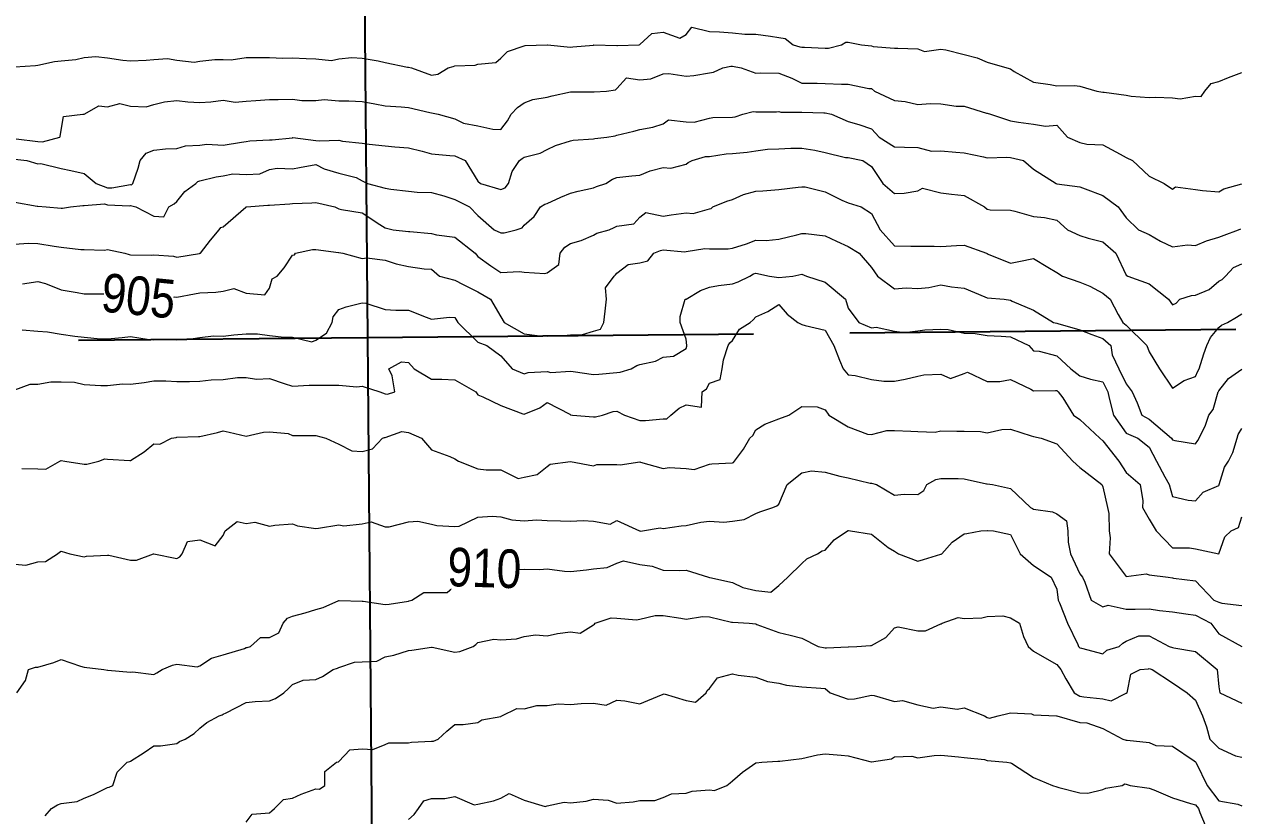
# Model space of a CAD drawing. Extents: x 537850 to 541798, y 6045627 to 6050132.
# Drawn here: x 539841.6 to 539999.2, y 6047534.1 to 6047636.6 of the extents above; entities that cross this region are included whole.
import ezdxf

# ---------------------------------------------------------------- set-up
doc = ezdxf.new("R2010")
doc.units = 0
doc.header["$LTSCALE"] = 5
for name, pattern in [('DASHED2', [9.525, 6.35, -3.175]), ('foc-QUARTERLINE', [33, 25, -3, 2, -3]), ('foc-UNSURVEYED', [12.5, 10, -2.5])]:
    doc.linetypes.add(name, pattern=pattern)
doc.layers.add('Contour_Line_Intermediate', color=7, linetype='DASHED2', true_color=0xd9d9d9)
doc.layers.add('Contour_Line_Major', color=7, linetype='Continuous', true_color=0x6b6b6b)
doc.layers.add('L-SECQ', color=8, linetype='foc-QUARTERLINE')
doc.layers.add('L-USEC', color=7, linetype='foc-UNSURVEYED')
doc.styles.get("Standard").update_dxf_attribs({"font": 'ARIALN.TTF'})

msp = doc.modelspace()

# ---------------------------------------------------------------- linework, layer by layer
at = {"layer": 'Contour_Line_Intermediate', "linetype": 'Continuous', "lineweight": 13, "flags": 128}
for points, elevation in [([(539840.516, 6047621.809), (539843.333, 6047621.459), (539843.942, 6047621.383), (539846.171, 6047621.992), (539846.212, 6047622.113), (539846.333, 6047622.93), (539846.641, 6047624.683), (539849.144, 6047624.992), (539849.322, 6047625.002), (539849.332, 6047625.01), (539851.236, 6047626.088), (539852.332, 6047625.928), (539853.953, 6047626.371), (539855.332, 6047626.025), (539857.373, 6047625.951), (539858.332, 6047626.231), (539859.726, 6047626.598), (539861.332, 6047626.745), (539862.75, 6047626.574), (539864.332, 6047626.523), (539865.751, 6047626.572), (539867.332, 6047626.807), (539868.874, 6047626.535), (539870.331, 6047626.67), (539871.547, 6047626.776), (539873.331, 6047626.879), (539874.45, 6047626.873), (539876.331, 6047626.956), (539877.544, 6047626.779), (539879.331, 6047626.769), (539880.435, 6047626.888), (539882.331, 6047626.706), (539883.613, 6047626.71), (539885.331, 6047626.634), (539886.987, 6047626.336), (539888.331, 6047626.088), (539890.391, 6047625.932), (539891.33, 6047625.849), (539894.13, 6047625.192), (539894.33, 6047625.166), (539895.195, 6047624.992), (539897.33, 6047624.402), (539898.486, 6047623.836), (539900.33, 6047623.489), (539902.258, 6047623.064), (539903.33, 6047623.002), (539904.181, 6047624.141), (539904.64, 6047624.992), (539905.469, 6047625.852), (539906.33, 6047626.472), (539907.443, 6047626.878), (539909.33, 6047627.214), (539909.945, 6047627.376), (539912.329, 6047627.894), (539912.429, 6047627.892), (539915.329, 6047627.878), (539915.422, 6047627.899), (539917.004, 6047627.992), (539918.18, 6047628.14), (539918.329, 6047628.309), (539919.6, 6047629.72), (539921.329, 6047629.447), (539922.747, 6047629.574), (539924.329, 6047630.227), (539925.058, 6047630.262), (539927.329, 6047629.917), (539928.298, 6047630.022), (539930.329, 6047630.358), (539930.873, 6047630.447), (539932.065, 6047630.992), (539933.104, 6047631.216), (539933.328, 6047631.213), (539934.446, 6047630.992), (539936.328, 6047630.303), (539936.983, 6047630.337), (539939.328, 6047630.305), (539940.999, 6047629.663), (539942.328, 6047629.003), (539944.299, 6047629.02), (539945.328, 6047628.951), (539947.454, 6047628.866), (539948.328, 6047628.863), (539951.004, 6047628.315), (539951.328, 6047628.302), (539951.734, 6047627.992), (539954.327, 6047626.772), (539955.69, 6047626.629), (539957.327, 6047626.225), (539958.95, 6047626.369), (539960.327, 6047626.311), (539962.295, 6047626.024), (539963.327, 6047626.012), (539966.213, 6047625.105), (539966.327, 6047625.101), (539966.741, 6047624.992), (539969.327, 6047624.127), (539970.374, 6047623.944), (539972.327, 6047623.677), (539973.891, 6047623.427), (539975.326, 6047623.553), (539976.735, 6047621.992), (539978.326, 6047621.326), (539979.232, 6047621.086), (539981.326, 6047621.021), (539983.533, 6047619.785), (539984.326, 6047619.394), (539985.132, 6047618.992), (539987.326, 6047616.968), (539989.274, 6047615.992), (539990.326, 6047615.278), (539990.737, 6047615.581), (539993.326, 6047615.222), (539994.205, 6047615.113), (539996.325, 6047614.903), (539996.996, 6047615.322), (539999.325, 6047615.942)], 900.957), ([(539840.333, 6047619.156), (539841.912, 6047618.992), (539843.333, 6047618.54), (539843.717, 6047618.608), (539846.333, 6047617.954), (539847.617, 6047617.707), (539849.332, 6047617.279), (539850.893, 6047615.992), (539852.332, 6047615.448), (539852.899, 6047615.425), (539855.332, 6047615.876), (539855.478, 6047615.847), (539855.65, 6047615.992), (539856.332, 6047617.993), (539856.585, 6047618.992), (539857.369, 6047619.955), (539858.332, 6047620.312), (539859.847, 6047620.477), (539861.332, 6047620.532), (539862.434, 6047620.89), (539864.332, 6047620.98), (539865.238, 6047621.086), (539867.332, 6047620.993), (539869.707, 6047621.368), (539870.331, 6047621.452), (539870.792, 6047621.532), (539873.331, 6047621.654), (539873.676, 6047621.648), (539876.331, 6047621.941), (539876.378, 6047621.945), (539879.331, 6047621.564), (539879.795, 6047621.528), (539882.331, 6047621.628), (539882.814, 6047621.509), (539885.331, 6047621.239), (539886.238, 6047621.085), (539888.331, 6047620.901), (539889.581, 6047620.742), (539891.33, 6047620.635), (539893.108, 6047620.214), (539894.33, 6047619.844), (539896.704, 6047619.619), (539897.33, 6047619.608), (539898.704, 6047618.992), (539900.33, 6047616.325), (539900.655, 6047615.992), (539903.33, 6047615.222), (539903.86, 6047615.462), (539904.307, 6047615.992), (539904.782, 6047617.54), (539905.743, 6047618.992), (539906.082, 6047619.24), (539906.33, 6047619.404), (539908.399, 6047619.923), (539909.33, 6047620.4), (539910.387, 6047620.934), (539912.329, 6047621.544), (539912.694, 6047621.628), (539915.329, 6047621.809), (539915.479, 6047621.842), (539917.043, 6047621.992), (539918.133, 6047622.189), (539918.329, 6047622.271), (539920.53, 6047622.791), (539921.329, 6047623.005), (539923.02, 6047623.301), (539924.329, 6047623.738), (539925.054, 6047624.267), (539927.329, 6047624.015), (539928.355, 6047623.965), (539930.329, 6047624.458), (539930.772, 6047624.548), (539933.328, 6047624.587), (539933.661, 6047624.659), (539934.674, 6047624.992), (539935.994, 6047625.326), (539936.328, 6047625.311), (539939.014, 6047625.306), (539939.328, 6047625.316), (539939.578, 6047625.242), (539942.328, 6047625.231), (539945.147, 6047625.173), (539945.328, 6047625.174), (539946.134, 6047624.992), (539948.328, 6047624.058), (539949.677, 6047623.642), (539951.328, 6047623.085), (539952.347, 6047621.992), (539954.327, 6047620.77), (539955.625, 6047620.694), (539957.327, 6047620.664), (539959.112, 6047620.207), (539960.327, 6047620.243), (539962.247, 6047620.073), (539963.327, 6047619.988), (539965.862, 6047619.457), (539966.327, 6047619.319), (539968.89, 6047619.428), (539969.327, 6047619.364), (539971.011, 6047618.992), (539972.327, 6047617.875), (539975.27, 6047615.992), (539975.326, 6047615.982), (539975.342, 6047615.977), (539978.326, 6047615.574), (539979.02, 6047615.298), (539981.326, 6047614.466), (539983.296, 6047612.993), (539984.326, 6047611.532), (539985.911, 6047609.993), (539987.326, 6047609.388), (539988.787, 6047608.532), (539990.326, 6047607.776), (539992.281, 6047608.037), (539993.326, 6047607.989), (539994.739, 6047608.579), (539996.325, 6047609.056), (539997.011, 6047609.307), (539998.905, 6047609.993), (539999.19, 6047610.128)], 901.957), ([(539840.333, 6047613.571), (539843.249, 6047613.077), (539843.333, 6047613.05), (539844.389, 6047612.993), (539846.333, 6047612.801), (539846.516, 6047612.809), (539847.535, 6047612.993), (539849.165, 6047613.16), (539849.332, 6047613.136), (539851.959, 6047613.365), (539852.332, 6047613.224), (539855.213, 6047613.111), (539855.332, 6047613.133), (539856.031, 6047612.993), (539858.332, 6047611.776), (539859.658, 6047611.667), (539860.302, 6047612.993), (539860.968, 6047613.356), (539861.332, 6047613.688), (539862.36, 6047614.964), (539863.779, 6047615.992), (539864.068, 6047616.256), (539864.332, 6047616.349), (539866.443, 6047616.881), (539867.332, 6047617.012), (539868.596, 6047617.257), (539870.331, 6047617.149), (539872.082, 6047617.241), (539873.331, 6047617.809), (539874.335, 6047617.989), (539876.331, 6047617.9), (539877.229, 6047618.095), (539879.331, 6047618.484), (539880.412, 6047617.911), (539882.331, 6047617.343), (539884.555, 6047616.769), (539885.331, 6047616.356), (539886.055, 6047615.992), (539888.331, 6047615.413), (539889.063, 6047615.26), (539891.33, 6047615.023), (539892.45, 6047614.873), (539894.33, 6047614.829), (539895.908, 6047614.415), (539897.33, 6047613.946), (539899.265, 6047612.993), (539900.33, 6047611.874), (539902.444, 6047609.993), (539903.33, 6047609.624), (539903.732, 6047609.59), (539905.3, 6047609.993), (539906.063, 6047610.26), (539906.33, 6047610.587), (539907.611, 6047611.711), (539908.455, 6047612.993), (539908.992, 6047613.33), (539909.33, 6047613.427), (539911.091, 6047614.231), (539912.329, 6047614.745), (539913.321, 6047615.001), (539915.329, 6047615.463), (539915.721, 6047615.601), (539916.924, 6047615.992), (539917.76, 6047616.561), (539918.329, 6047616.79), (539920.302, 6047617.019), (539921.329, 6047617.092), (539922.677, 6047617.644), (539924.329, 6047618.073), (539925.351, 6047617.97), (539927.329, 6047618.524), (539927.588, 6047618.733), (539928.084, 6047618.992), (539929.819, 6047619.502), (539930.329, 6047619.486), (539932.491, 6047619.83), (539933.328, 6047619.91), (539935.235, 6047620.086), (539936.328, 6047620.223), (539937.853, 6047620.467), (539939.328, 6047620.507), (539940.901, 6047620.565), (539942.328, 6047620.581), (539943.983, 6047620.337), (539945.328, 6047620.03), (539947.959, 6047619.361), (539948.328, 6047619.353), (539950.208, 6047618.992), (539951.328, 6047618.192), (539952.798, 6047615.992), (539954.327, 6047614.721), (539955.557, 6047614.762), (539957.327, 6047615.049), (539957.938, 6047615.382), (539960.327, 6047614.781), (539961.695, 6047614.625), (539963.327, 6047614.442), (539965.987, 6047612.993), (539966.327, 6047612.656), (539966.709, 6047612.611), (539969.327, 6047612.55), (539969.912, 6047612.408), (539972.327, 6047611.724), (539973.738, 6047611.581), (539975.326, 6047611.26), (539976.75, 6047609.993), (539978.326, 6047609.263), (539979.397, 6047608.922), (539981.326, 6047608.429), (539982.975, 6047606.993), (539984.326, 6047604.127), (539984.551, 6047603.993), (539987.326, 6047602.996), (539989.818, 6047600.993), (539990.326, 6047600.263), (539990.826, 6047600.493), (539991.297, 6047600.993), (539992.814, 6047601.505), (539993.326, 6047601.521), (539995.074, 6047602.245), (539996.325, 6047603.338), (539996.772, 6047603.547), (539997.203, 6047603.993), (539998.218, 6047605.1), (539999.325, 6047605.592)], 902.957), ([(539840.333, 6047608.128), (539842.074, 6047608.252), (539843.333, 6047608.237), (539845.423, 6047607.902), (539846.333, 6047607.763), (539848.882, 6047607.443), (539849.332, 6047607.453), (539851.947, 6047607.378), (539852.332, 6047607.43), (539854.589, 6047606.993), (539855.152, 6047606.813), (539855.332, 6047606.77), (539858.055, 6047606.716), (539858.332, 6047606.741), (539860.907, 6047606.568), (539861.332, 6047606.472), (539864.286, 6047606.947), (539864.332, 6047606.961), (539864.385, 6047606.993), (539865.686, 6047608.638), (539866.806, 6047609.993), (539867.027, 6047610.297), (539867.332, 6047610.408), (539870.284, 6047612.945), (539870.331, 6047612.984), (539870.337, 6047612.987), (539870.37, 6047612.993), (539873.126, 6047613.198), (539873.331, 6047613.203), (539875.955, 6047613.369), (539876.331, 6047613.395), (539878.823, 6047613.501), (539879.331, 6047613.557), (539881.783, 6047612.993), (539882.331, 6047612.716), (539882.673, 6047612.65), (539885.331, 6047612.196), (539887.616, 6047610.707), (539888.331, 6047610.272), (539889.375, 6047609.993), (539891.33, 6047609.803), (539891.523, 6047609.8), (539894.33, 6047609.508), (539894.96, 6047609.363), (539897.33, 6047609.058), (539899.982, 6047606.993), (539900.33, 6047606.525), (539902.004, 6047605.318), (539903.33, 6047604.456), (539905.724, 6047604.598), (539906.33, 6047604.518), (539908.999, 6047604.323), (539909.33, 6047604.406), (539910.831, 6047605.491), (539911.006, 6047606.993), (539911.587, 6047607.735), (539912.329, 6047608.214), (539913.71, 6047608.612), (539915.329, 6047609.299), (539915.743, 6047609.579), (539917.343, 6047609.993), (539918.011, 6047610.311), (539918.329, 6047610.493), (539920.529, 6047610.792), (539921.329, 6047611.629), (539922.081, 6047612.241), (539924.329, 6047611.782), (539925.361, 6047611.96), (539927.329, 6047612.211), (539928.212, 6047612.11), (539930.329, 6047612.717), (539930.543, 6047612.778), (539930.783, 6047612.993), (539932.603, 6047613.718), (539933.328, 6047613.93), (539934.756, 6047614.564), (539936.328, 6047615.026), (539937.252, 6047615.069), (539939.328, 6047615.224), (539941.851, 6047615.516), (539942.328, 6047615.579), (539942.728, 6047615.592), (539945.328, 6047614.905), (539947.471, 6047613.849), (539948.328, 6047613.491), (539949.989, 6047612.993), (539951.328, 6047612.126), (539952.439, 6047609.993), (539954.327, 6047607.91), (539956.439, 6047607.881), (539957.327, 6047607.866), (539959.441, 6047607.879), (539960.327, 6047607.839), (539962.348, 6047607.972), (539963.327, 6047608.024), (539966.228, 6047606.993), (539966.327, 6047606.927), (539966.464, 6047606.856), (539969.327, 6047605.671), (539970.444, 6047605.876), (539972.327, 6047606.271), (539974.168, 6047605.151), (539975.326, 6047604.447), (539976.094, 6047603.993), (539978.326, 6047603.203), (539979.611, 6047602.709), (539981.326, 6047601.773), (539982.243, 6047600.993), (539983.308, 6047599.011), (539983.903, 6047597.993), (539984.326, 6047597.621), (539987.012, 6047594.993), (539987.326, 6047594.178), (539988.631, 6047591.994), (539990.326, 6047589.46), (539991.864, 6047590.456), (539993.326, 6047590.997), (539993.622, 6047591.697), (539993.792, 6047591.994), (539994.406, 6047593.913), (539994.779, 6047594.993), (539995.276, 6047596.043), (539996.325, 6047597.355), (539996.692, 6047597.626), (539997.452, 6047597.993), (539998.634, 6047598.684), (539999.325, 6047599.108)], 903.957), ([(539841.295, 6047597.031), (539843.333, 6047596.871), (539844.564, 6047596.762), (539846.333, 6047596.454), (539848.097, 6047596.228), (539849.332, 6047596.065), (539851.443, 6047595.883), (539852.332, 6047595.891), (539854.263, 6047596.063), (539855.332, 6047596.192), (539857.494, 6047595.832), (539858.332, 6047595.74), (539860.515, 6047595.811), (539861.332, 6047595.754), (539863.432, 6047595.893), (539864.332, 6047596.05), (539866.066, 6047596.259), (539867.332, 6047596.224), (539868.719, 6047596.381), (539870.331, 6047596.523), (539871.803, 6047596.521), (539873.331, 6047596.301), (539875.24, 6047596.085), (539876.331, 6047596.1), (539878.827, 6047595.498), (539879.331, 6047595.717), (539880.732, 6047596.592), (539881.472, 6047597.993), (539881.593, 6047598.731), (539882.331, 6047599.673), (539883.286, 6047600.038), (539885.331, 6047600.557), (539885.824, 6047600.5), (539888.331, 6047599.67), (539889.723, 6047599.601), (539891.33, 6047599.582), (539893.652, 6047598.671), (539894.33, 6047598.438), (539896.643, 6047598.68), (539897.33, 6047598.652), (539897.748, 6047597.993), (539900.33, 6047595.419), (539901.481, 6047594.993), (539903.33, 6047593.686), (539904.762, 6047591.994), (539906.33, 6047591.336), (539906.834, 6047591.49), (539909.33, 6047591.624), (539909.804, 6047591.519), (539912.329, 6047591.694), (539912.669, 6047591.654), (539915.329, 6047591.266), (539916.016, 6047591.307), (539918.329, 6047591.516), (539918.777, 6047591.546), (539920.202, 6047591.994), (539920.92, 6047592.403), (539921.329, 6047592.541), (539923.33, 6047592.993), (539924.329, 6047593.501), (539925.689, 6047593.633), (539927.329, 6047594.631), (539927.418, 6047594.904), (539927.424, 6047594.993), (539927.329, 6047595.824), (539926.564, 6047597.993), (539926.537, 6047598.785), (539927.201, 6047600.993), (539927.294, 6047601.028), (539927.329, 6047601.031), (539929.195, 6047602.126), (539930.329, 6047602.566), (539931.527, 6047602.794), (539933.328, 6047602.99), (539934.06, 6047603.261), (539935.573, 6047603.993), (539936.046, 6047604.276), (539936.328, 6047604.375), (539938.117, 6047603.993), (539939.328, 6047603.817), (539941.162, 6047603.993), (539942.328, 6047604.243), (539942.902, 6047603.993), (539945.328, 6047603.231), (539947.958, 6047600.993), (539948.328, 6047599.843), (539949.68, 6047597.993), (539951.328, 6047597.303), (539951.959, 6047597.362), (539954.327, 6047596.847), (539955.618, 6047596.703), (539957.327, 6047596.909), (539958.262, 6047597.058), (539960.327, 6047597.115), (539961.258, 6047597.063), (539963.327, 6047596.625), (539964.768, 6047596.552), (539966.327, 6047596.299), (539968.118, 6047596.202), (539969.327, 6047596.148), (539971.706, 6047594.993), (539972.327, 6047594.33), (539973.054, 6047594.266), (539975.326, 6047593.682), (539977.172, 6047591.994), (539978.326, 6047591.082), (539979.694, 6047590.626), (539981.326, 6047590.282), (539981.954, 6047588.994), (539982.125, 6047588.195), (539982.687, 6047585.994), (539984.326, 6047583.642), (539985.839, 6047582.994), (539987.326, 6047581.813), (539988.25, 6047579.994), (539989.319, 6047578), (539989.913, 6047576.994), (539990.326, 6047575.444), (539992.373, 6047574.947), (539993.326, 6047574.855), (539994.316, 6047576.003), (539996.325, 6047576.871), (539996.367, 6047576.953), (539996.375, 6047576.994), (539997.087, 6047579.233), (539997.602, 6047579.994), (539998.162, 6047581.157), (539998.693, 6047582.994), (539998.828, 6047583.491), (539999.325, 6047584.249)], 905.957), ([(539840.333, 6047589.246), (539842.338, 6047589.988), (539843.333, 6047589.996), (539845.009, 6047590.317), (539846.333, 6047590.315), (539848.076, 6047590.25), (539849.332, 6047589.972), (539851.493, 6047589.833), (539852.332, 6047589.833), (539854.306, 6047590.02), (539855.332, 6047589.981), (539857.105, 6047590.221), (539858.332, 6047590.432), (539859.909, 6047590.417), (539861.332, 6047590.327), (539862.97, 6047590.356), (539864.332, 6047590.399), (539865.777, 6047590.548), (539867.332, 6047590.578), (539869.174, 6047590.837), (539870.331, 6047590.837), (539871.67, 6047590.655), (539873.331, 6047590.735), (539875.245, 6047590.08), (539876.331, 6047589.717), (539878.478, 6047589.847), (539879.331, 6047589.851), (539881.448, 6047589.876), (539882.331, 6047589.848), (539884.66, 6047589.664), (539885.331, 6047589.738), (539887.646, 6047588.994), (539888.331, 6047588.761), (539888.638, 6047588.686), (539889.598, 6047588.994), (539889.229, 6047591.095), (539888.812, 6047591.994), (539890.433, 6047592.891), (539891.33, 6047592.786), (539892.085, 6047591.994), (539894.33, 6047590.659), (539895.674, 6047590.65), (539897.33, 6047590.561), (539900.051, 6047588.994), (539900.33, 6047588.615), (539900.964, 6047588.36), (539903.33, 6047587.237), (539906.16, 6047586.163), (539906.33, 6047586.09), (539908.376, 6047586.947), (539909.33, 6047587.624), (539912.23, 6047586.093), (539912.329, 6047586.036), (539912.61, 6047585.994), (539915.329, 6047585.773), (539915.571, 6047585.752), (539916.487, 6047585.994), (539917.873, 6047586.45), (539918.329, 6047586.491), (539919.315, 6047585.994), (539921.329, 6047585.282), (539922.049, 6047585.274), (539924.329, 6047585.509), (539924.812, 6047585.511), (539925.338, 6047585.994), (539926.42, 6047586.903), (539927.329, 6047587.3), (539929.31, 6047587.012), (539929.384, 6047588.994), (539929.949, 6047589.374), (539930.329, 6047590.136), (539931.708, 6047590.614), (539931.971, 6047591.994), (539932.154, 6047593.168), (539932.76, 6047594.993), (539932.989, 6047595.333), (539933.328, 6047595.668), (539934.214, 6047597.108), (539935.627, 6047597.993), (539935.991, 6047598.331), (539936.328, 6047598.718), (539937.917, 6047599.404), (539939.328, 6047600.334), (539940.412, 6047599.077), (539941.781, 6047597.993), (539942.131, 6047597.797), (539942.328, 6047597.712), (539942.726, 6047597.596), (539945.328, 6047597.014), (539946.45, 6047594.993), (539947.199, 6047593.123), (539947.657, 6047591.994), (539948.328, 6047591.199), (539949.2, 6047591.121), (539951.328, 6047590.598), (539952.926, 6047590.395), (539954.327, 6047590.373), (539955.688, 6047590.633), (539957.327, 6047591.049), (539958.125, 6047591.196), (539960.327, 6047591.302), (539961.583, 6047590.738), (539963.327, 6047591.365), (539963.791, 6047591.529), (539966.327, 6047590.337), (539967.971, 6047590.35), (539969.327, 6047590.591), (539971.969, 6047589.351), (539972.327, 6047589.149), (539975.158, 6047589.162), (539975.326, 6047589.153), (539975.519, 6047588.994), (539976.107, 6047588.213), (539977.5, 6047585.994), (539978.326, 6047585.427), (539980.901, 6047582.994), (539981.326, 6047582.636), (539983.365, 6047579.994), (539984.326, 6047578.554), (539986.128, 6047576.994), (539986.469, 6047574.851), (539986.425, 6047573.994), (539987.326, 6047572.493), (539988.224, 6047570.995), (539990.326, 6047568.78), (539992.54, 6047568.78), (539993.326, 6047568.643), (539996.316, 6047567.995), (539996.325, 6047567.993), (539996.327, 6047567.993), (539996.328, 6047567.995), (539997.105, 6047570.215), (539997.944, 6047570.995), (539998.887, 6047571.432), (539999.325, 6047572.79)], 906.956), ([(539841.262, 6047579.064), (539843.333, 6047579.014), (539844.363, 6047578.964), (539846.186, 6047579.994), (539846.256, 6047580.071), (539846.333, 6047580.098), (539846.803, 6047579.994), (539849.332, 6047579.614), (539849.691, 6047579.636), (539851.213, 6047579.994), (539851.999, 6047580.327), (539852.332, 6047580.276), (539855.228, 6047580.098), (539855.332, 6047580.111), (539857.101, 6047581.225), (539858.332, 6047582.25), (539859.111, 6047582.214), (539860.649, 6047582.994), (539861.229, 6047583.097), (539861.332, 6047583.107), (539864.134, 6047583.192), (539864.332, 6047583.2), (539866.605, 6047583.721), (539867.332, 6047583.933), (539868.117, 6047583.779), (539870.331, 6047583.27), (539872.565, 6047583.76), (539873.331, 6047583.809), (539875.741, 6047583.584), (539876.331, 6047583.336), (539879.002, 6047583.323), (539879.331, 6047583.346), (539880.643, 6047582.994), (539882.331, 6047582.202), (539883.992, 6047581.333), (539885.331, 6047581.281), (539886.704, 6047581.621), (539887.967, 6047582.994), (539888.257, 6047583.067), (539888.331, 6047583.068), (539890.474, 6047583.85), (539891.33, 6047583.745), (539893.014, 6047582.994), (539894.33, 6047581.462), (539896.702, 6047580.622), (539897.33, 6047580.298), (539897.817, 6047579.994), (539900.33, 6047579.041), (539901.425, 6047578.899), (539903.33, 6047578.887), (539905.556, 6047577.768), (539906.33, 6047577.951), (539908.036, 6047578.288), (539909.33, 6047579.322), (539909.686, 6047579.637), (539912.329, 6047579.956), (539912.358, 6047579.966), (539915.329, 6047579.429), (539915.733, 6047579.591), (539918.329, 6047579.583), (539918.793, 6047579.53), (539921.329, 6047579.914), (539921.424, 6047579.899), (539924.329, 6047579.074), (539925.123, 6047579.2), (539927.329, 6047579.079), (539928.379, 6047578.943), (539930.329, 6047579.615), (539930.668, 6047579.655), (539933.328, 6047579.808), (539933.46, 6047579.862), (539933.579, 6047579.994), (539934.748, 6047581.574), (539935.585, 6047582.994), (539935.97, 6047583.352), (539936.328, 6047584.067), (539937.531, 6047584.791), (539939.328, 6047585.505), (539940.618, 6047585.994), (539942.328, 6047587.101), (539944.285, 6047587.037), (539945.328, 6047586.688), (539945.786, 6047585.994), (539948.328, 6047584.478), (539950.812, 6047583.51), (539951.328, 6047583.482), (539953.329, 6047583.993), (539954.327, 6047583.989), (539956.437, 6047583.884), (539957.327, 6047583.844), (539959.563, 6047583.758), (539960.327, 6047583.952), (539962.407, 6047583.914), (539963.327, 6047583.9), (539965.456, 6047583.864), (539966.327, 6047583.702), (539968.201, 6047584.12), (539969.327, 6047584.168), (539972.007, 6047583.314), (539972.327, 6047583.23), (539973.336, 6047582.994), (539975.326, 6047582.265), (539977.412, 6047579.994), (539978.326, 6047579.199), (539981.168, 6047576.994), (539981.326, 6047576.7), (539981.926, 6047573.994), (539982.076, 6047573.245), (539982.136, 6047570.995), (539982.263, 6047570.058), (539982.126, 6047567.995), (539984.326, 6047565.077), (539986.902, 6047565.419), (539987.326, 6047565.283), (539989.766, 6047564.995), (539990.326, 6047564.891), (539990.481, 6047564.839), (539993.326, 6047564.523), (539995.69, 6047561.995), (539996.325, 6047561.717), (539996.707, 6047561.613), (539999.325, 6047561.322)], 907.956), ([(539840.333, 6047566.657), (539841.784, 6047566.543), (539843.333, 6047566.963), (539844.311, 6047567.017), (539845.882, 6047567.995), (539846.128, 6047568.199), (539846.333, 6047568.331), (539847.453, 6047567.995), (539849.332, 6047567.618), (539849.622, 6047567.705), (539852.332, 6047567.836), (539852.51, 6047567.817), (539855.332, 6047567.163), (539856.127, 6047567.2), (539858.324, 6047567.995), (539858.329, 6047567.998), (539858.332, 6047567.998), (539858.348, 6047567.995), (539861.332, 6047567.407), (539861.71, 6047567.616), (539862.041, 6047567.995), (539862.715, 6047569.611), (539864.332, 6047569.827), (539866.278, 6047569.049), (539867.332, 6047570.365), (539867.603, 6047570.995), (539869.141, 6047572.185), (539870.331, 6047571.933), (539871.433, 6047572.096), (539873.331, 6047571.569), (539874.037, 6047571.701), (539876.331, 6047571.896), (539876.958, 6047571.621), (539879.331, 6047571.265), (539879.67, 6047571.333), (539882.331, 6047571.753), (539882.973, 6047571.636), (539885.331, 6047571.876), (539886.49, 6047572.154), (539888.331, 6047571.496), (539888.832, 6047571.496), (539891.33, 6047572.154), (539892.552, 6047572.216), (539894.33, 6047571.857), (539895.011, 6047571.675), (539897.33, 6047571.546), (539897.917, 6047571.581), (539900.33, 6047572.756), (539902.205, 6047572.87), (539903.33, 6047572.792), (539904.739, 6047572.403), (539906.33, 6047572.263), (539907.923, 6047572.401), (539909.33, 6047572.327), (539911.041, 6047572.283), (539912.329, 6047572.219), (539913.981, 6047572.343), (539915.329, 6047572.255), (539917.468, 6047571.855), (539918.329, 6047572.336), (539921.257, 6047570.995), (539921.329, 6047570.971), (539921.381, 6047570.942), (539921.682, 6047570.995), (539923.937, 6047571.386), (539924.329, 6047571.293), (539926.678, 6047571.646), (539927.329, 6047571.675), (539929.218, 6047572.105), (539930.329, 6047572.243), (539932.214, 6047572.109), (539933.328, 6047572.236), (539934.858, 6047572.465), (539936.328, 6047573.25), (539936.887, 6047573.436), (539938.563, 6047573.994), (539939.081, 6047574.242), (539939.328, 6047574.446), (539940.408, 6047576.994), (539942.328, 6047578.486), (539943.551, 6047578.771), (539945.328, 6047578.587), (539947.236, 6047578.086), (539948.328, 6047577.848), (539951.149, 6047577.173), (539951.328, 6047577.151), (539951.975, 6047576.994), (539954.327, 6047575.604), (539955.583, 6047575.739), (539957.327, 6047575.7), (539958.102, 6047576.22), (539958.485, 6047576.994), (539959.683, 6047577.639), (539960.327, 6047577.777), (539962.545, 6047577.777), (539963.327, 6047577.718), (539966.235, 6047577.086), (539966.327, 6047577.093), (539967.016, 6047576.994), (539969.327, 6047576.47), (539971.953, 6047573.994), (539972.204, 6047573.872), (539972.327, 6047573.78), (539974.775, 6047573.443), (539975.326, 6047573.203), (539976.596, 6047572.264), (539976.778, 6047570.995), (539976.82, 6047569.501), (539977.107, 6047567.995), (539978.326, 6047565.426), (539978.666, 6047564.995), (539978.975, 6047564.346), (539979.788, 6047561.995), (539981.326, 6047561.113), (539981.984, 6047561.337), (539984.326, 6047560.832), (539985.489, 6047560.832), (539987.326, 6047560.895), (539988.646, 6047560.675), (539990.326, 6047560.505), (539992.075, 6047560.246), (539993.326, 6047560.061), (539995.292, 6047558.995), (539996.325, 6047557.619), (539999.303, 6047555.995)], 908.956), ([(539844.271, 6047534.058), (539845.077, 6047534.996), (539845.879, 6047535.45), (539846.333, 6047535.636), (539848.431, 6047535.898), (539849.332, 6047536.349), (539850.523, 6047536.806), (539852.332, 6047537.709), (539852.558, 6047537.77), (539853.039, 6047537.996), (539853.612, 6047539.716), (539854.893, 6047540.996), (539855.234, 6047541.094), (539855.332, 6047541.144), (539857.097, 6047542.231), (539858.332, 6047543.109), (539859.199, 6047543.128), (539861.332, 6047543.433), (539861.67, 6047543.657), (539862.392, 6047543.996), (539863.593, 6047544.735), (539864.332, 6047545.406), (539865.206, 6047546.121), (539866.829, 6047546.996), (539867.201, 6047547.126), (539867.332, 6047547.23), (539867.716, 6047547.38), (539870.331, 6047548.738), (539871.469, 6047548.858), (539873.331, 6047548.951), (539874.097, 6047549.23), (539875.183, 6047549.996), (539875.781, 6047550.545), (539876.331, 6047551.068), (539877.695, 6047551.632), (539879.331, 6047551.734), (539880.21, 6047552.117), (539881.584, 6047552.995), (539882.133, 6047553.193), (539882.331, 6047553.288), (539884.359, 6047553.967), (539885.331, 6047554.025), (539887.236, 6047554.09), (539888.331, 6047554.638), (539889.462, 6047554.864), (539891.33, 6047555.487), (539891.8, 6047555.526), (539894.33, 6047555.901), (539894.41, 6047555.915), (539897.33, 6047555.241), (539898, 6047555.325), (539899.708, 6047555.995), (539900.089, 6047556.237), (539900.33, 6047556.508), (539902.402, 6047556.923), (539903.33, 6047556.852), (539905.321, 6047557.004), (539906.33, 6047557.28), (539907.805, 6047557.52), (539909.33, 6047557.388), (539910.653, 6047557.671), (539912.329, 6047557.895), (539913.599, 6047557.725), (539915.329, 6047558.807), (539915.432, 6047558.892), (539915.527, 6047558.995), (539917.603, 6047559.722), (539918.329, 6047559.675), (539920.895, 6047559.429), (539921.329, 6047559.522), (539923.322, 6047560.002), (539924.329, 6047559.995), (539926.646, 6047559.678), (539927.329, 6047559.547), (539929.439, 6047559.885), (539930.329, 6047559.817), (539933.184, 6047559.139), (539933.328, 6047559.138), (539935.49, 6047558.995), (539936.328, 6047558.915), (539936.468, 6047558.855), (539939.328, 6047557.802), (539940.814, 6047557.481), (539942.328, 6047557.051), (539944.44, 6047555.995), (539945.328, 6047555.8), (539945.526, 6047555.797), (539948.328, 6047555.967), (539948.36, 6047555.963), (539949.419, 6047555.995), (539951.216, 6047556.107), (539951.328, 6047556.114), (539953.171, 6047557.151), (539954.327, 6047558.404), (539954.798, 6047558.524), (539957.327, 6047558.001), (539958.322, 6047558.001), (539960.327, 6047558.927), (539960.376, 6047558.946), (539960.505, 6047558.995), (539962.578, 6047559.744), (539963.327, 6047559.641), (539965.624, 6047559.698), (539966.327, 6047559.866), (539968.343, 6047559.978), (539969.327, 6047559.714), (539970.5, 6047558.995), (539971.035, 6047557.287), (539971.651, 6047555.995), (539972.327, 6047555.406), (539973.742, 6047554.58), (539975.326, 6047553.656), (539975.855, 6047552.995), (539976.518, 6047551.803), (539977.598, 6047549.996), (539978.326, 6047549.551), (539978.844, 6047549.478), (539981.326, 6047549.213), (539982.369, 6047548.953), (539984.326, 6047549.931), (539984.383, 6047549.938), (539984.454, 6047549.996), (539984.919, 6047552.403), (539986.165, 6047552.995), (539987.205, 6047553.116), (539987.326, 6047553.137), (539987.719, 6047552.995), (539990.326, 6047551.278), (539992.238, 6047549.996), (539993.326, 6047549.036), (539994.219, 6047546.996), (539994.722, 6047545.599), (539995.182, 6047543.996), (539996.325, 6047542.799), (539998.503, 6047541.818), (539999.325, 6047541.641)], 910.956), ([(539870.331, 6047533.243), (539871.083, 6047534.245), (539873.331, 6047534.418), (539873.649, 6047534.679), (539873.975, 6047534.996), (539875.173, 6047536.155), (539876.331, 6047536.322), (539877.461, 6047536.866), (539879.331, 6047537.524), (539879.824, 6047537.503), (539880.523, 6047537.996), (539880.523, 6047539.804), (539882.015, 6047540.996), (539882.268, 6047541.059), (539882.331, 6047541.1), (539883.738, 6047542.589), (539885.331, 6047542.741), (539886.706, 6047542.62), (539888.331, 6047543.281), (539888.815, 6047543.511), (539891.33, 6047543.511), (539891.755, 6047543.571), (539894.33, 6047543.701), (539894.602, 6047543.724), (539895.2, 6047543.996), (539896.328, 6047544.998), (539897.33, 6047545.889), (539898.426, 6047545.899), (539900.33, 6047546.158), (539900.846, 6047546.48), (539903.33, 6047546.932), (539903.369, 6047546.957), (539903.447, 6047546.996), (539905.369, 6047547.956), (539906.33, 6047547.906), (539907.992, 6047548.333), (539909.33, 6047548.327), (539910.76, 6047548.565), (539912.329, 6047548.461), (539913.725, 6047548.6), (539915.329, 6047548.65), (539916.942, 6047548.383), (539918.329, 6047549.053), (539919.39, 6047548.935), (539921.329, 6047548.547), (539922.345, 6047548.98), (539924.329, 6047549.825), (539924.46, 6047549.865), (539927.329, 6047549.012), (539928.542, 6047548.782), (539929.929, 6047549.996), (539930.05, 6047550.274), (539930.329, 6047550.548), (539931.384, 6047551.94), (539933.328, 6047552.427), (539934.051, 6047552.273), (539936.328, 6047552.001), (539937.877, 6047551.447), (539939.328, 6047551.22), (539940.313, 6047550.98), (539942.328, 6047550.744), (539944.75, 6047550.573), (539945.328, 6047550.532), (539945.992, 6047549.996), (539948.328, 6047549.182), (539949.117, 6047549.206), (539951.328, 6047549.68), (539951.668, 6047549.655), (539954.327, 6047548.865), (539955.346, 6047548.977), (539957.327, 6047548.423), (539959.319, 6047548.003), (539960.327, 6047548.158), (539962.435, 6047547.888), (539963.327, 6047548.042), (539965.955, 6047546.996), (539966.327, 6047546.801), (539966.613, 6047546.709), (539967.758, 6047546.996), (539969.013, 6047547.309), (539969.327, 6047547.388), (539972.067, 6047547.255), (539972.327, 6047547.144), (539975.29, 6047546.996), (539975.326, 6047546.992), (539975.33, 6047546.992), (539978.326, 6047546.136), (539979.22, 6047546.101), (539981.326, 6047545.345), (539983.901, 6047543.996), (539984.326, 6047543.86), (539984.462, 6047543.86), (539987.326, 6047543.562), (539988.159, 6047543.163), (539990.326, 6047543.071), (539993.13, 6047541.191), (539993.326, 6047541.043), (539993.37, 6047540.996), (539993.395, 6047540.927), (539994.804, 6047537.996), (539996.325, 6047535.976), (539998.781, 6047535.54), (539999.325, 6047535.355)], 911.956), ([(539891.33, 6047533.586), (539892.098, 6047534.229), (539892.644, 6047534.996), (539893.339, 6047535.988), (539894.33, 6047536.281), (539896.045, 6047536.281), (539897.33, 6047536.539), (539899.85, 6047535.476), (539900.33, 6047535.563), (539902.349, 6047535.977), (539903.33, 6047536.313), (539904.401, 6047536.925), (539906.33, 6047536.068), (539909.068, 6047535.258), (539909.33, 6047535.338), (539911.501, 6047535.825), (539912.329, 6047535.735), (539914.369, 6047535.957), (539915.329, 6047536.192), (539917.238, 6047536.087), (539918.329, 6047535.688), (539920.462, 6047535.863), (539921.329, 6047536.018), (539923.284, 6047536.042), (539924.329, 6047536.439), (539925.42, 6047536.904), (539927.329, 6047536.989), (539928.096, 6047537.229), (539930.329, 6047537.392), (539930.999, 6047537.325), (539932.613, 6047537.996), (539933.009, 6047538.315), (539933.328, 6047538.573), (539934.611, 6047539.713), (539936.328, 6047540.915), (539936.39, 6047540.934), (539937.136, 6047540.996), (539939.203, 6047541.121), (539939.328, 6047541.147), (539939.448, 6047541.116), (539942.328, 6047541.481), (539944.356, 6047541.968), (539945.328, 6047542.096), (539947.425, 6047541.899), (539948.328, 6047541.838), (539951.286, 6047541.038), (539951.328, 6047541.03), (539953.91, 6047541.414), (539954.327, 6047541.679), (539956.539, 6047541.784), (539957.327, 6047541.559), (539959.457, 6047541.866), (539960.327, 6047541.905), (539962.619, 6047541.704), (539963.327, 6047541.589), (539965.984, 6047541.339), (539966.327, 6047541.236), (539968.89, 6047540.996), (539969.327, 6047540.902), (539969.466, 6047540.857), (539972.327, 6047538.991), (539974.769, 6047537.996), (539975.326, 6047537.784), (539975.595, 6047537.728), (539978.326, 6047537.019), (539979.352, 6047536.97), (539981.326, 6047537.466), (539981.687, 6047537.635), (539983.813, 6047537.996), (539984.143, 6047538.179), (539984.326, 6047538.139), (539984.838, 6047537.996), (539987.326, 6047537.645), (539987.897, 6047537.425), (539990.326, 6047536.382), (539992.68, 6047535.642), (539993.326, 6047535.451), (539993.69, 6047534.996), (539993.864, 6047534.458), (539994.904, 6047531.996)], 912.956)]:
    msp.add_lwpolyline(points, dxfattribs=dict(at, elevation=elevation))
at = {"layer": 'Contour_Line_Major', "linetype": 'Continuous', "lineweight": 15, "flags": 128}
for points, elevation in [([(539840.333, 6047631.146), (539843.016, 6047631.309), (539843.333, 6047631.344), (539845.492, 6047631.833), (539846.333, 6047631.885), (539848.257, 6047632.067), (539849.332, 6047632.349), (539850.848, 6047632.476), (539852.332, 6047632.295), (539854.35, 6047631.973), (539855.332, 6047631.91), (539857.348, 6047631.976), (539858.332, 6047632.095), (539860.137, 6047632.186), (539861.332, 6047631.988), (539863.589, 6047631.734), (539864.332, 6047631.852), (539866.257, 6047632.066), (539867.332, 6047632.062), (539868.374, 6047632.034), (539870.331, 6047632.33), (539872.006, 6047632.317), (539873.331, 6047632.346), (539875.053, 6047632.27), (539876.331, 6047632.301), (539878.109, 6047632.213), (539879.331, 6047632.184), (539881.372, 6047631.951), (539882.331, 6047632.157), (539884.001, 6047632.322), (539885.331, 6047632.241), (539887.427, 6047631.895), (539888.331, 6047631.693), (539891.225, 6047631.097), (539891.33, 6047631.084), (539891.729, 6047630.992), (539894.33, 6047630.042), (539895.133, 6047630.189), (539896.506, 6047630.992), (539897.14, 6047631.182), (539897.33, 6047631.234), (539899.973, 6047631.348), (539900.33, 6047631.479), (539902.644, 6047631.677), (539903.33, 6047632.264), (539904.194, 6047633.127), (539906.33, 6047633.852), (539906.445, 6047633.877), (539909.33, 6047633.965), (539909.35, 6047633.971), (539912.329, 6047633.674), (539912.624, 6047633.697), (539915.329, 6047633.95), (539915.361, 6047633.959), (539918.329, 6047633.884), (539918.445, 6047633.876), (539921.233, 6047633.992), (539921.319, 6047634.001), (539921.329, 6047634.006), (539922.888, 6047635.432), (539924.329, 6047635.615), (539926.483, 6047634.837), (539927.329, 6047635.309), (539928.038, 6047636.282), (539930.329, 6047635.706), (539931.647, 6047635.673), (539933.328, 6047635.549), (539934.945, 6047635.375), (539936.328, 6047635.364), (539938.23, 6047635.089), (539939.328, 6047634.938), (539940.151, 6047634.815), (539941.176, 6047633.992), (539942.065, 6047633.728), (539942.328, 6047633.67), (539942.663, 6047633.656), (539945.328, 6047633.547), (539945.774, 6047633.546), (539947.458, 6047633.992), (539948.013, 6047634.307), (539948.328, 6047634.307), (539950.028, 6047633.992), (539951.328, 6047633.833), (539951.568, 6047633.751), (539954.327, 6047633.545), (539954.767, 6047633.552), (539957.327, 6047633.464), (539958.194, 6047633.125), (539960.327, 6047633.437), (539960.971, 6047633.348), (539963.327, 6047632.71), (539965.009, 6047632.31), (539966.327, 6047631.749), (539968.882, 6047630.992), (539969.327, 6047630.881), (539969.819, 6047630.5), (539972.327, 6047629.12), (539974.476, 6047628.842), (539975.326, 6047628.672), (539977.617, 6047628.701), (539978.326, 6047628.634), (539980.519, 6047627.992), (539981.326, 6047627.849), (539981.476, 6047627.842), (539984.326, 6047627.447), (539984.99, 6047627.328), (539987.326, 6047627.15), (539988.14, 6047627.177), (539990.326, 6047627.125), (539991.332, 6047626.985), (539993.326, 6047627.327), (539994.033, 6047627.284), (539994.532, 6047627.992), (539995.334, 6047628.983), (539996.325, 6047629.216), (539997.589, 6047629.728), (539999.325, 6047630.41)], 899.957), ([(539841.337, 6047602.989), (539843.333, 6047603.314), (539844.305, 6047603.021), (539846.333, 6047602.21), (539848.435, 6047601.891), (539849.332, 6047601.722), (539851.628, 6047601.698), (539852.332, 6047601.708), (539854.729, 6047601.596), (539855.332, 6047601.52), (539858.084, 6047601.241), (539858.332, 6047601.258), (539860.994, 6047601.331), (539861.332, 6047601.29), (539863.615, 6047601.709), (539864.332, 6047601.845), (539866.386, 6047601.939), (539867.332, 6047602.038), (539868.725, 6047602.386), (539870.331, 6047601.799), (539872.739, 6047601.585), (539873.331, 6047602.451), (539873.676, 6047603.648), (539874.314, 6047603.993), (539875.246, 6047605.078), (539876.331, 6047606.711), (539876.584, 6047606.74), (539876.723, 6047606.993), (539878.896, 6047607.428), (539879.331, 6047607.44), (539882.267, 6047607.057), (539882.331, 6047607.05), (539882.822, 6047606.993), (539885.331, 6047606.272), (539885.933, 6047606.39), (539888.331, 6047606.068), (539889.733, 6047605.59), (539891.33, 6047605.262), (539893.391, 6047604.932), (539894.33, 6047604.881), (539895.385, 6047603.993), (539897.33, 6047603.479), (539898.412, 6047602.911), (539900.33, 6047601.942), (539901.964, 6047600.993), (539903.33, 6047598.711), (539903.761, 6047597.993), (539906.33, 6047596.514), (539908.029, 6047596.294), (539909.33, 6047596.194), (539911.075, 6047596.248), (539912.329, 6047596.372), (539913.879, 6047596.444), (539915.329, 6047596.856), (539916.202, 6047597.121), (539916.639, 6047597.993), (539916.847, 6047599.475), (539916.985, 6047600.993), (539916.859, 6047602.463), (539917.99, 6047603.993), (539918.168, 6047604.154), (539918.329, 6047604.381), (539919.829, 6047605.493), (539921.329, 6047605.709), (539922.355, 6047605.967), (539923.125, 6047606.993), (539923.991, 6047607.33), (539924.329, 6047607.397), (539927.158, 6047607.164), (539927.329, 6047607.184), (539929.729, 6047607.592), (539930.329, 6047607.554), (539932.781, 6047607.54), (539933.328, 6047607.607), (539935.139, 6047608.182), (539936.328, 6047608.667), (539937.695, 6047608.626), (539939.328, 6047608.782), (539941.682, 6047609.347), (539942.328, 6047609.541), (539942.81, 6047609.511), (539945.328, 6047609.209), (539946.791, 6047608.53), (539948.328, 6047607.83), (539949.734, 6047606.993), (539951.328, 6047605.118), (539952.096, 6047603.993), (539954.327, 6047602.372), (539955.826, 6047602.495), (539957.327, 6047602.387), (539958.779, 6047602.542), (539960.327, 6047602.877), (539961.704, 6047602.616), (539963.327, 6047602.43), (539966.027, 6047601.293), (539966.327, 6047601.167), (539968.514, 6047600.993), (539969.327, 6047600.888), (539969.562, 6047600.757), (539972.327, 6047599.568), (539974.926, 6047597.993), (539975.326, 6047597.889), (539975.482, 6047597.837), (539978.326, 6047597.036), (539979.887, 6047596.432), (539981.326, 6047595.907), (539982.354, 6047594.993), (539982.537, 6047593.783), (539983.387, 6047591.994), (539984.326, 6047590.022), (539985.094, 6047588.994), (539985.751, 6047587.569), (539986.362, 6047585.994), (539987.326, 6047585.447), (539990.217, 6047582.994), (539990.326, 6047582.791), (539990.649, 6047582.671), (539993.326, 6047582.253), (539993.635, 6047582.684), (539993.808, 6047582.994), (539994.62, 6047584.7), (539995.04, 6047585.994), (539995.589, 6047586.731), (539996.254, 6047588.994), (539996.276, 6047589.044), (539996.325, 6047589.131), (539997.602, 6047590.717), (539999.325, 6047591.95)], 904.957), ([(539840.623, 6047549.996), (539841.725, 6047551.603), (539842.093, 6047552.995), (539843.023, 6047553.306), (539843.333, 6047553.306), (539845.391, 6047553.937), (539846.333, 6047554.307), (539848.865, 6047553.462), (539849.332, 6047553.307), (539851.878, 6047552.995), (539852.332, 6047552.914), (539852.413, 6047552.914), (539855.332, 6047552.656), (539855.621, 6047552.707), (539858.332, 6047552.353), (539858.734, 6047552.593), (539859.447, 6047552.995), (539860.755, 6047553.572), (539861.332, 6047553.718), (539863.951, 6047553.376), (539864.332, 6047553.471), (539865.827, 6047554.5), (539867.332, 6047554.929), (539870.082, 6047555.746), (539870.331, 6047555.854), (539870.446, 6047555.88), (539870.857, 6047555.995), (539872.177, 6047557.15), (539873.331, 6047557.15), (539874.563, 6047557.763), (539875.121, 6047558.995), (539875.664, 6047559.663), (539876.331, 6047559.903), (539877.951, 6047560.375), (539879.331, 6047560.776), (539880.275, 6047561.051), (539882.331, 6047561.935), (539882.381, 6047561.945), (539885.331, 6047561.878), (539885.453, 6047561.872), (539888.331, 6047561.427), (539888.84, 6047561.486), (539891.33, 6047561.887), (539891.428, 6047561.897), (539891.792, 6047561.995), (539893.335, 6047562.99), (539894.33, 6047562.978), (539896.347, 6047562.978), (539897.33, 6047563.838), (539897.722, 6047564.603), (539897.922, 6047564.995), (539899.394, 6047565.931), (539900.33, 6047566.165), (539902.218, 6047566.107), (539903.33, 6047565.98), (539905.344, 6047565.98), (539906.33, 6047566.009), (539908.363, 6047565.961), (539909.33, 6047566.055), (539911.563, 6047565.761), (539912.329, 6047565.707), (539914.398, 6047565.926), (539915.329, 6047566.061), (539917.074, 6047566.25), (539918.329, 6047566.813), (539919.215, 6047567.108), (539921.329, 6047566.639), (539922.915, 6047566.409), (539924.329, 6047565.874), (539926.494, 6047565.83), (539927.329, 6047565.885), (539930.223, 6047564.995), (539930.329, 6047564.927), (539930.397, 6047564.927), (539933.328, 6047564.277), (539934.669, 6047563.654), (539936.328, 6047563.239), (539938.279, 6047563.044), (539939.328, 6047563.884), (539940.509, 6047564.995), (539942.328, 6047566.756), (539942.971, 6047567.351), (539944.334, 6047567.995), (539944.93, 6047568.392), (539945.328, 6047568.491), (539946.512, 6047569.811), (539948.225, 6047570.995), (539948.328, 6047571.039), (539948.363, 6047571.03), (539948.593, 6047570.995), (539951.328, 6047570.557), (539953.514, 6047568.808), (539954.327, 6047568.333), (539954.854, 6047567.995), (539957.327, 6047567.051), (539958.055, 6047567.267), (539960.327, 6047567.94), (539960.373, 6047567.949), (539960.45, 6047567.995), (539961.804, 6047569.517), (539963.327, 6047570.584), (539963.672, 6047570.649), (539965.482, 6047570.995), (539966.327, 6047571.048), (539966.372, 6047571.039), (539967.133, 6047570.995), (539969.327, 6047570.507), (539970.611, 6047567.995), (539972.327, 6047566.479), (539974.602, 6047564.995), (539975.326, 6047563.426), (539975.526, 6047561.995), (539975.691, 6047561.631), (539976.733, 6047558.995), (539978.069, 6047556.253), (539978.17, 6047555.995), (539978.326, 6047555.804), (539978.564, 6047555.757), (539981.326, 6047555.058), (539981.812, 6047555.51), (539983.418, 6047555.995), (539983.919, 6047556.402), (539984.326, 6047556.69), (539985.959, 6047557.362), (539987.326, 6047557.362), (539989.9, 6047555.995), (539990.326, 6047555.856), (539990.513, 6047555.808), (539993.326, 6047555.326), (539996.111, 6047552.995), (539996.325, 6047550.769), (539996.462, 6047549.996), (539999.325, 6047548.648)], 909.956)]:
    msp.add_lwpolyline(points, dxfattribs=dict(at, elevation=elevation))
at = {"layer": 'L-SECQ'}
for p, q in [((539885.162, 6047696.005), (539886.039, 6047596.06)), ((539886.039, 6047596.06), (539892.826, 6046822.684))]:
    msp.add_line(p, q, dxfattribs=at)
at = {"layer": 'L-USEC'}
for p, q in [((539886.039, 6047596.06), (540690.542, 6047603.553)), ((539786.095, 6047595.13), (539886.039, 6047596.06))]:
    msp.add_line(p, q, dxfattribs=at)

# ---------------------------------------------------------------- next in the draw order: texts
at = {"layer": 'Contour_Line_Major', "color": 251, "linetype": 'Continuous', "lineweight": -3, "true_color": 0x6b6b6b, "char_height": 4.9998, "attachment_point": 5, "bg_fill": 3, "box_fill_scale": 1.181818, "bg_fill_color": 256, "bg_fill_true_color": 13158600, "bg_fill_transparency": 0}
for s, insert, width, rotation in [('905', (539856.377, 6047601.414, 904.957), 7.1418, 354.2084), ('910', (539901.183, 6047566.139, 909.956), 6.61278, 358.21823)]:
    msp.add_mtext(s, dxfattribs=dict(at, insert=insert, width=width, rotation=rotation))

doc.saveas('drawing.dxf')
